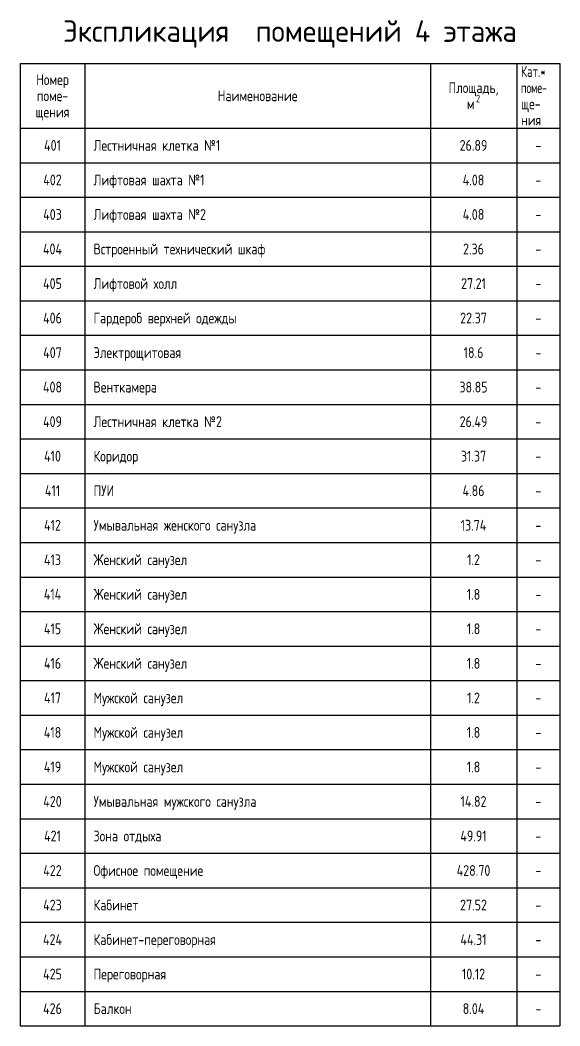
# Model space of a CAD drawing. Header units: millimetres. Extents: x -4830 to 49130, y -6610 to 29660.
# Drawn here: x 36630 to 49130, y 5300 to 28603 of the extents above; entities that cross this region are included whole.
import ezdxf
from ezdxf.enums import TextEntityAlignment as Align

# ---------------------------------------------------------------- set-up
doc = ezdxf.new("R2010")
doc.units = ezdxf.units.MM
doc.layers.add('текст', color=84, linetype='Continuous')
doc.styles.add('GOST-2.304_Type-B', font='GOST_Common.ttf')
doc.styles.add('ГОСТ 2.304', font='CS_Gost2304.shx')

msp = doc.modelspace()

# ---------------------------------------------------------------- linework, layer by layer
at = {"layer": 'текст', "linetype": 'Continuous', "ltscale": 100}
for p, q in [((36630.3, 27600), (36630.3, 5300)), ((36630.3, 27600), (49130.3, 27600)), ((38130.3, 27600), (38130.3, 5300)), ((46130.3, 27600), (46130.3, 5300)), ((48130.3, 27600), (48130.3, 5300)), ((49130.3, 27600), (49130.3, 5300)), ((36630.3, 26100), (49130.3, 26100)), ((36630.3, 25300), (49130.3, 25300)), ((36630.3, 24500), (49130.3, 24500)), ((36630.3, 23700), (49130.3, 23700)), ((36630.3, 22900), (49130.3, 22900)), ((36630.3, 22100), (49130.3, 22100)), ((36630.3, 21300), (49130.3, 21300)), ((36630.3, 20500), (49130.3, 20500)), ((36630.3, 19700), (49130.3, 19700)), ((36630.3, 18900), (49130.3, 18900)), ((36630.3, 18100), (49130.3, 18100)), ((36630.3, 17300), (49130.3, 17300)), ((36630.3, 16500), (49130.3, 16500)), ((36630.3, 15700), (49130.3, 15700)), ((36630.3, 14900), (49130.3, 14900)), ((36630.3, 14100), (49130.3, 14100)), ((36630.3, 13300), (49130.3, 13300)), ((36630.3, 12500), (49130.3, 12500)), ((36630.3, 11700), (49130.3, 11700)), ((36630.3, 10900), (49130.3, 10900)), ((36630.3, 10100), (49130.3, 10100)), ((36630.3, 9300), (49130.3, 9300)), ((36630.3, 8500), (49130.3, 8500)), ((36630.3, 7700), (49130.3, 7700)), ((36630.3, 6900), (49130.3, 6900)), ((36630.3, 6100), (49130.3, 6100)), ((36630.3, 5300), (49130.3, 5300))]:
    msp.add_line(p, q, dxfattribs=at)

# ---------------------------------------------------------------- texts
at = {"layer": 'текст', "ltscale": 100, "style": 'GOST-2.304_Type-B'}
msp.add_text('Экспликация  помещений 4 этажа', height=500, dxfattribs=at).set_placement((42880.3, 28350), align=Align.MIDDLE_CENTER)
at = {"layer": 'текст', "linetype": 'Continuous', "ltscale": 100, "style": 'ГОСТ 2.304'}
for s, width, p in [('Кат.*', 0.901408, (48230.3, 27412.5)), ('поме-', 0.820513, (48230.3, 27037.5))]:
    msp.add_text(s, height=250, dxfattribs=dict(at, width=width)).set_placement(p, align=Align.MIDDLE_LEFT)
for s, height, p in [('Номер', 250, (37380.3, 27225)), ('Площадь,', 250, (47130.3, 27037.5)), ('поме-', 250, (37380.3, 26850)), ('Наименование', 250, (42130.3, 26850)), ('2', 175, (47236.6, 26787.5)), ('м', 250, (47064.7, 26662.5)), ('щения', 250, (37380.3, 26475)), ('401', 250, (37380.3, 25700)), ('26.89', 250, (47130.3, 25700)), ('-', 250, (48630.3, 25700)), ('402', 250, (37380.3, 24900)), ('4.08', 250, (47130.3, 24900)), ('-', 250, (48630.3, 24900)), ('403', 250, (37380.3, 24100)), ('4.08', 250, (47130.3, 24100)), ('-', 250, (48630.3, 24100)), ('404', 250, (37380.3, 23300)), ('2.36', 250, (47130.3, 23300)), ('-', 250, (48630.3, 23300)), ('405', 250, (37380.3, 22500)), ('27.21', 250, (47130.3, 22500)), ('-', 250, (48630.3, 22500)), ('406', 250, (37380.3, 21700)), ('22.37', 250, (47130.3, 21700)), ('-', 250, (48630.3, 21700)), ('407', 250, (37380.3, 20900)), ('18.6', 250, (47130.3, 20900)), ('-', 250, (48630.3, 20900)), ('408', 250, (37380.3, 20100)), ('38.85', 250, (47130.3, 20100)), ('-', 250, (48630.3, 20100)), ('409', 250, (37380.3, 19300)), ('26.49', 250, (47130.3, 19300)), ('-', 250, (48630.3, 19300)), ('410', 250, (37380.3, 18500)), ('31.37', 250, (47130.3, 18500)), ('-', 250, (48630.3, 18500)), ('411', 250, (37380.3, 17700)), ('4.86', 250, (47130.3, 17700)), ('-', 250, (48630.3, 17700)), ('412', 250, (37380.3, 16900)), ('13.74', 250, (47130.3, 16900)), ('-', 250, (48630.3, 16900)), ('413', 250, (37380.3, 16100)), ('1.2', 250, (47130.3, 16100)), ('-', 250, (48630.3, 16100)), ('414', 250, (37380.3, 15300)), ('1.8', 250, (47130.3, 15300)), ('-', 250, (48630.3, 15300)), ('415', 250, (37380.3, 14500)), ('1.8', 250, (47130.3, 14500)), ('-', 250, (48630.3, 14500)), ('416', 250, (37380.3, 13700)), ('1.8', 250, (47130.3, 13700)), ('-', 250, (48630.3, 13700)), ('417', 250, (37380.3, 12900)), ('1.2', 250, (47130.3, 12900)), ('-', 250, (48630.3, 12900)), ('418', 250, (37380.3, 12100)), ('1.8', 250, (47130.3, 12100)), ('-', 250, (48630.3, 12100)), ('419', 250, (37380.3, 11300)), ('1.8', 250, (47130.3, 11300)), ('-', 250, (48630.3, 11300)), ('420', 250, (37380.3, 10500)), ('14.82', 250, (47130.3, 10500)), ('-', 250, (48630.3, 10500)), ('421', 250, (37380.3, 9700)), ('49.91', 250, (47130.3, 9700)), ('-', 250, (48630.3, 9700)), ('422', 250, (37380.3, 8900)), ('428.70', 250, (47130.3, 8900)), ('-', 250, (48630.3, 8900)), ('423', 250, (37380.3, 8100)), ('27.52', 250, (47130.3, 8100)), ('-', 250, (48630.3, 8100)), ('424', 250, (37380.3, 7300)), ('44.31', 250, (47130.3, 7300)), ('-', 250, (48630.3, 7300)), ('425', 250, (37380.3, 6500)), ('10.12', 250, (47130.3, 6500)), ('-', 250, (48630.3, 6500)), ('426', 250, (37380.3, 5700)), ('8.04', 250, (47130.3, 5700)), ('-', 250, (48630.3, 5700))]:
    msp.add_text(s, height=height, dxfattribs=at).set_placement(p, align=Align.MIDDLE_CENTER)
for s, p in [('ще-', (48230.3, 26662.5)), ('ния', (48230.3, 26287.5)), ('Лестничная клетка №1', (38330.3, 25700)), ('Лифтовая шахта №1', (38330.3, 24900)), ('Лифтовая шахта №2', (38330.3, 24100)), ('Встроенный технический шкаф', (38330.3, 23300)), ('Лифтовой холл', (38330.3, 22500)), ('Гардероб верхней одежды', (38330.3, 21700)), ('Электрощитовая', (38330.3, 20900)), ('Венткамера', (38330.3, 20100)), ('Лестничная клетка №2', (38330.3, 19300)), ('Коридор', (38330.3, 18500)), ('ПУИ', (38330.3, 17700)), ('Умывальная женского санузла', (38330.3, 16900)), ('Женский санузел', (38330.3, 16100)), ('Женский санузел', (38330.3, 15300)), ('Женский санузел', (38330.3, 14500)), ('Женский санузел', (38330.3, 13700)), ('Мужской санузел', (38330.3, 12900)), ('Мужской санузел', (38330.3, 12100)), ('Мужской санузел', (38330.3, 11300)), ('Умывальная мужского санузла', (38330.3, 10500)), ('Зона отдыха', (38330.3, 9700)), ('Офисное помещение', (38330.3, 8900)), ('Кабинет', (38330.3, 8100)), ('Кабинет-переговорная', (38330.3, 7300)), ('Переговорная', (38330.3, 6500)), ('Балкон', (38330.3, 5700))]:
    msp.add_text(s, height=250, dxfattribs=at).set_placement(p, align=Align.MIDDLE_LEFT)

doc.saveas('drawing.dxf')
